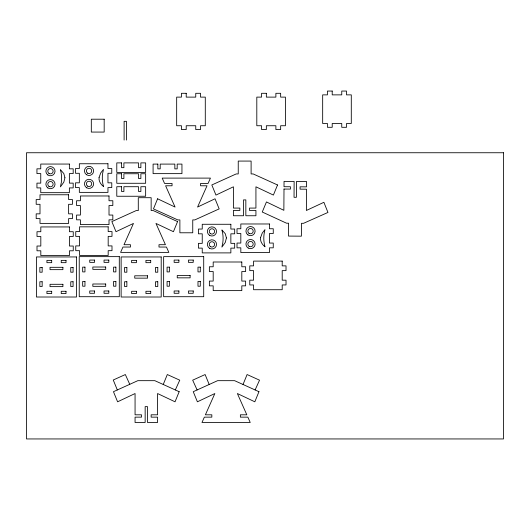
<?xml version="1.0" encoding="UTF-8"?>
<svg xmlns="http://www.w3.org/2000/svg" width="530" height="530" viewBox="0 0 530 530"><rect width="100%" height="100%" fill="white"/><g stroke="black" fill="none" stroke-linecap="round" stroke-linejoin="round"><path stroke-width="0.79" d="M163.24 384.482L167.308 374.544L179.749 380.176L175.317 389.954M243.031 384.482L247.093 374.544L259.534 380.176L255.109 389.954M197.107 389.954L192.681 380.176L205.117 374.544L209.184 384.482M129.757 384.323L125.332 374.544L113.254 380.01L117.322 389.954M126.445 140.066L126.445 121.324L124.113 121.324L124.113 140.066M284 189.051L283.861 210.324L266.457 201.937L262.257 212.02L286.538 223.203L288.605 223.216L288.519 236.082L301.385 236.168L301.471 223.302L303.538 223.315L327.957 212.444L323.89 202.308L306.38 210.47L306.512 189.197L300.073 189.15L300.086 186.818L306.526 186.858L306.565 181.525L296.475 181.459L296.376 197.306L294.037 197.292L294.137 181.439L284.047 181.379L284.014 186.712L290.46 186.752L290.44 189.091L284 189.051M99.064 177.457C98.553 181.088 100.766 184.453 103.542 186.567L103.257 185.513A30.912 30.912 0 0 1 102.595 173.741L103.489 169.388L100.746 172.919L99.064 177.457M260.548 237.685C260.031 241.309 262.251 244.674 265.026 246.794L264.742 245.741A30.912 30.912 0 0 1 264.079 233.969L264.974 229.609L262.231 233.14L260.548 237.685M64.932 177.722L63.799 182.201L60.407 186.878L61.314 182.525A30.912 30.912 0 0 0 60.698 170.753L60.407 169.693L63.799 173.522L64.932 177.722M226.416 237.944L225.283 242.429L221.891 247.106L222.799 242.753A30.912 30.912 0 0 0 222.183 230.974L221.891 229.921L225.283 233.75L226.416 237.944M157.595 198.783L153.461 208.893L177.815 219.917L179.882 219.917L179.882 232.783L192.748 232.783L192.748 219.917L194.815 219.917L219.168 208.893L215.034 198.783L197.571 207.058L207.025 185.778L200.585 185.778L200.585 183.446L208.065 183.446L210.436 178.106L162.193 178.106L164.565 183.446L172.045 183.446L172.045 185.778L165.605 185.778L175.059 207.058L157.595 198.783M177.563 221.593L173.429 231.703L155.972 223.435L165.426 244.708L158.987 244.708L158.987 247.046L166.466 247.046L168.838 252.379L120.595 252.379L122.967 247.046L130.446 247.046L130.446 244.708L124 244.708L133.461 223.435L115.997 231.703L111.863 221.593L136.217 210.569L138.284 210.569L138.284 197.703L151.149 197.703L151.149 210.569L153.216 210.569L177.563 221.593M179.173 391.697L175.039 401.806L157.576 393.538L157.576 414.811L151.136 414.811L151.136 417.143L157.576 417.143L157.576 422.483L147.486 422.483L147.486 406.629L145.154 406.629L145.154 422.483L135.064 422.483L135.064 417.143L141.503 417.143L141.503 414.811L135.064 414.811L135.064 393.538L117.6 401.806L113.466 391.697L137.82 380.673L154.82 380.673L179.173 391.697M277.528 184.97L273.394 195.08L255.93 186.805L255.93 208.078L249.491 208.078L249.491 210.417L255.93 210.417L255.93 215.75L245.84 215.75L245.84 199.903L243.508 199.903L243.508 215.75L233.419 215.75L233.419 210.417L239.858 210.417L239.858 208.078L233.419 208.078L233.419 186.805L215.955 195.08L211.821 184.97L236.175 173.939L238.242 173.939L238.242 161.074L251.107 161.074L251.107 173.939L253.174 173.939L277.528 184.97M258.958 391.697L254.824 401.806L237.367 393.538L246.821 414.811L240.375 414.811L240.375 417.143L247.861 417.143L250.226 422.483L201.983 422.483L204.355 417.143L211.834 417.143L211.834 414.811L205.395 414.811L214.849 393.538L197.392 401.806L193.258 391.697L217.605 380.673L234.605 380.673L258.958 391.697M332.211 91.054L327.441 91.054L327.441 94.87L322.671 94.87L322.671 123.49L327.441 123.49L327.441 127.306L332.211 127.306L332.211 123.49L341.751 123.49L341.751 127.306L346.521 127.306L346.521 123.49L351.291 123.49L351.291 94.87L346.521 94.87L346.521 91.054L341.751 91.054L341.751 94.87L332.211 94.87L332.211 91.054M186.209 93.3L181.439 93.3L181.439 97.116L176.669 97.116L176.669 125.736L181.439 125.736L181.439 129.552L186.209 129.552L186.209 125.736L195.749 125.736L195.749 129.552L200.519 129.552L200.519 125.736L205.289 125.736L205.289 97.116L200.519 97.116L200.519 93.3L195.749 93.3L195.749 97.116L186.209 97.116L186.209 93.3M266.345 93.3L261.575 93.3L261.575 97.116L256.805 97.116L256.805 125.736L261.575 125.736L261.575 129.552L266.345 129.552L266.345 125.736L275.885 125.736L275.885 129.552L280.655 129.552L280.655 125.736L285.425 125.736L285.425 97.116L280.655 97.116L280.655 93.3L275.885 93.3L275.885 97.116L266.345 97.116L266.345 93.3M104.178 119.204L91.312 119.204L91.312 132.069L104.178 132.069L104.178 119.204M503.5 152.746L26.5 152.746L26.5 438.946L503.5 438.946L503.5 152.746M121.555 162.889L116.785 162.889L116.785 172.429L145.644 172.429L145.644 162.889L140.874 162.889L140.874 167.659L138.542 167.659L138.542 162.889L123.894 162.889L123.894 167.659L121.555 167.659L121.555 162.889M107.961 163.75L79.341 163.75L79.341 168.52L75.525 168.52L75.525 173.29L79.341 173.29L79.341 182.83L75.525 182.83L75.525 187.6L79.341 187.6L79.341 192.37L107.961 192.37L107.961 187.6L111.777 187.6L111.777 182.83L107.961 182.83L107.961 173.29L111.777 173.29L111.777 168.52L107.961 168.52L107.961 163.75M69.377 164.055L40.757 164.055L40.757 168.825L36.941 168.825L36.941 173.595L40.757 173.595L40.757 183.135L36.941 183.135L36.941 187.905L40.757 187.905L40.757 192.675L69.377 192.675L69.377 187.905L73.193 187.905L73.193 183.135L69.377 183.135L69.377 173.595L73.193 173.595L73.193 168.825L69.377 168.825L69.377 164.055M157.861 164.095L153.09 164.095L153.09 173.635L181.949 173.635L181.949 164.095L177.179 164.095L177.179 168.865L174.84 168.865L174.84 164.095L160.199 164.095L160.199 168.865L157.861 168.865L157.861 164.095M121.555 173.741L116.785 173.741L116.785 183.281L145.644 183.281L145.644 173.741L140.874 173.741L140.874 178.511L138.542 178.511L138.542 173.741L123.894 173.741L123.894 178.511L121.555 178.511L121.555 173.741M121.555 186.712L116.785 186.712L116.785 196.252L145.644 196.252L145.644 186.712L140.874 186.712L140.874 191.482L138.542 191.482L138.542 186.712L123.894 186.712L123.894 191.482L121.555 191.482L121.555 186.712M68.622 194.768L40.002 194.768L40.002 199.538L36.186 199.538L36.186 204.308L40.002 204.308L40.002 213.848L36.186 213.848L36.186 218.618L40.002 218.618L40.002 223.388L68.622 223.388L68.622 218.618L72.438 218.618L72.438 213.848L68.622 213.848L68.622 204.308L72.438 204.308L72.438 199.538L68.622 199.538L68.622 194.768M109.014 195.974L80.394 195.974L80.394 200.744L76.578 200.744L76.578 205.514L80.394 205.514L80.394 215.054L76.578 215.054L76.578 219.824L80.394 219.824L80.394 224.594L109.014 224.594L109.014 219.824L112.83 219.824L112.83 215.054L109.014 215.054L109.014 205.514L112.83 205.514L112.83 200.744L109.014 200.744L109.014 195.974M269.445 223.978L240.825 223.978L240.825 228.748L237.009 228.748L237.009 233.518L240.825 233.518L240.825 243.058L237.009 243.058L237.009 247.828L240.825 247.828L240.825 252.598L269.445 252.598L269.445 247.828L273.261 247.828L273.261 243.058L269.445 243.058L269.445 233.518L273.261 233.518L273.261 228.748L269.445 228.748L269.445 223.978M230.861 224.276L202.241 224.276L202.241 229.046L198.425 229.046L198.425 233.816L202.241 233.816L202.241 243.356L198.425 243.356L198.425 248.126L202.241 248.126L202.241 252.896L230.861 252.896L230.861 248.126L234.677 248.126L234.677 243.356L230.861 243.356L230.861 233.816L234.677 233.816L234.677 229.046L230.861 229.046L230.861 224.276M108.18 226.827L79.56 226.827L79.56 231.597L75.744 231.597L75.744 236.367L79.56 236.367L79.56 245.907L75.744 245.907L75.744 250.677L79.56 250.677L79.56 255.447L108.18 255.447L108.18 250.677L111.996 250.677L111.996 245.907L108.18 245.907L108.18 236.367L111.996 236.367L111.996 231.597L108.18 231.597L108.18 226.827M69.437 226.946L40.817 226.946L40.817 231.716L37.001 231.716L37.001 236.486L40.817 236.486L40.817 246.026L37.001 246.026L37.001 250.796L40.817 250.796L40.817 255.566L69.437 255.566L69.437 250.796L73.253 250.796L73.253 246.026L69.437 246.026L69.437 236.486L73.253 236.486L73.253 231.716L69.437 231.716L69.437 226.946M119.303 256.639L79.235 256.639L79.235 296.707L119.303 296.707L119.303 256.639M203.712 256.639L163.644 256.639L163.644 296.707L203.712 296.707L203.712 256.639M76.499 256.944L36.431 256.944L36.431 297.012L76.499 297.012L76.499 256.944M161.206 256.944L121.138 256.944L121.138 297.012L161.206 297.012L161.206 256.944M94.499 260.078L89.729 260.078L89.729 262.363L94.499 262.363L94.499 260.078M108.809 260.078L104.039 260.078L104.039 262.363L108.809 262.363L108.809 260.078M178.908 260.078L174.138 260.078L174.138 262.363L178.908 262.363L178.908 260.078M193.218 260.078L188.448 260.078L188.448 262.363L193.218 262.363L193.218 260.078M51.695 260.376L46.925 260.376L46.925 262.668L51.695 262.668L51.695 260.376M66.005 260.376L61.235 260.376L61.235 262.668L66.005 262.668L66.005 260.376M136.402 260.376L131.632 260.376L131.632 262.668L136.402 262.668L136.402 260.376M150.712 260.376L145.942 260.376L145.942 262.668L150.712 262.668L150.712 260.376M282.205 261.098L253.585 261.098L253.585 265.868L249.769 265.868L249.769 270.638L253.585 270.638L253.585 280.178L249.769 280.178L249.769 284.948L253.585 284.948L253.585 289.718L282.205 289.718L282.205 284.948L286.021 284.948L286.021 280.178L282.205 280.178L282.205 270.638L286.021 270.638L286.021 265.868L282.205 265.868L282.205 261.098M241.812 261.999L213.192 261.999L213.192 266.769L209.376 266.769L209.376 271.539L213.192 271.539L213.192 281.079L209.376 281.079L209.376 285.849L213.192 285.849L213.192 290.619L241.812 290.619L241.812 285.849L245.628 285.849L245.628 281.079L241.812 281.079L241.812 271.539L245.628 271.539L245.628 266.769L241.812 266.769L241.812 261.999M105.702 267.014L92.836 267.014L92.836 269.353L105.702 269.353L105.702 267.014M84.959 267.133L82.673 267.133L82.673 271.903L84.959 271.903L84.959 267.133M115.871 267.133L113.579 267.133L113.579 271.903L115.871 271.903L115.871 267.133M169.368 267.133L167.076 267.133L167.076 271.903L169.368 271.903L169.368 267.133M200.28 267.133L197.988 267.133L197.988 271.903L200.28 271.903L200.28 267.133M62.898 267.312L50.032 267.312L50.032 269.651L62.898 269.651L62.898 267.312M42.155 267.438L39.863 267.438L39.863 272.208L42.155 272.208L42.155 267.438M73.067 267.438L70.775 267.438L70.775 272.208L73.067 272.208L73.067 267.438M126.862 267.438L124.576 267.438L124.576 272.208L126.862 272.208L126.862 267.438M157.774 267.438L155.482 267.438L155.482 272.208L157.774 272.208L157.774 267.438M190.111 275.507L177.245 275.507L177.245 277.846L190.111 277.846L190.111 275.507M147.605 275.805L134.739 275.805L134.739 278.144L147.605 278.144L147.605 275.805M84.959 281.443L82.673 281.443L82.673 286.213L84.959 286.213L84.959 281.443M115.871 281.443L113.579 281.443L113.579 286.213L115.871 286.213L115.871 281.443M169.368 281.443L167.076 281.443L167.076 286.213L169.368 286.213L169.368 281.443M200.28 281.443L197.988 281.443L197.988 286.213L200.28 286.213L200.28 281.443M42.155 281.748L39.863 281.748L39.863 286.518L42.155 286.518L42.155 281.748M73.067 281.748L70.775 281.748L70.775 286.518L73.067 286.518L73.067 281.748M126.862 281.748L124.576 281.748L124.576 286.518L126.862 286.518L126.862 281.748M157.774 281.748L155.482 281.748L155.482 286.518L157.774 286.518L157.774 281.748M105.702 284L92.836 284L92.836 286.339L105.702 286.339L105.702 284M62.898 284.299L50.032 284.299L50.032 286.637L62.898 286.637L62.898 284.299M94.499 290.983L89.729 290.983L89.729 293.276L94.499 293.276L94.499 290.983M108.809 290.983L104.039 290.983L104.039 293.276L108.809 293.276L108.809 290.983M178.908 290.983L174.138 290.983L174.138 293.276L178.908 293.276L178.908 290.983M193.218 290.983L188.448 290.983L188.448 293.276L193.218 293.276L193.218 290.983M51.695 291.288L46.925 291.288L46.925 293.574L51.695 293.574L51.695 291.288M66.005 291.288L61.235 291.288L61.235 293.574L66.005 293.574L66.005 291.288M136.402 291.288L131.632 291.288L131.632 293.574L136.402 293.574L136.402 291.288M150.712 291.288L145.942 291.288L145.942 293.574L150.712 293.574L150.712 291.288M47.892 174.993A4.578 4.578 0 0 0 55.027 171.528A4.578 4.578 0 0 0 48.462 167.082A4.578 4.578 0 0 0 47.892 174.993M48.965 186.374A2.67 2.67 0 0 0 53.126 184.354A2.67 2.67 0 0 0 49.297 181.763A2.67 2.67 0 0 0 48.965 186.374M48.965 173.416A2.67 2.67 0 0 0 53.126 171.395A2.67 2.67 0 0 0 49.297 168.798A2.67 2.67 0 0 0 48.965 173.416M87.715 186.176A2.67 2.67 0 0 0 91.716 183.864A2.67 2.67 0 0 0 87.715 181.552A2.67 2.67 0 0 0 87.715 186.176M86.761 187.832A4.578 4.578 0 0 0 93.624 183.864A4.578 4.578 0 0 0 86.761 179.895A4.578 4.578 0 0 0 86.761 187.832M87.715 173.217A2.67 2.67 0 0 0 91.716 170.898A2.67 2.67 0 0 0 87.715 168.586A2.67 2.67 0 0 0 87.715 173.217M86.483 174.695A4.578 4.578 0 0 0 93.618 171.23A4.578 4.578 0 0 0 87.046 166.784A4.578 4.578 0 0 0 86.483 174.695M209.376 235.221A4.578 4.578 0 0 0 216.512 231.756A4.578 4.578 0 0 0 209.946 227.31A4.578 4.578 0 0 0 209.376 235.221M209.655 248.358A4.578 4.578 0 0 0 216.525 244.39A4.578 4.578 0 0 0 209.655 240.421A4.578 4.578 0 0 0 209.655 248.358M210.609 246.702A2.67 2.67 0 0 0 214.617 244.39A2.67 2.67 0 0 0 210.609 242.077A2.67 2.67 0 0 0 210.609 246.702M210.45 233.637A2.67 2.67 0 0 0 214.61 231.617A2.67 2.67 0 0 0 210.774 229.026A2.67 2.67 0 0 0 210.45 233.637M249.193 246.404A2.67 2.67 0 0 0 253.201 244.091A2.67 2.67 0 0 0 249.193 241.773A2.67 2.67 0 0 0 249.193 246.404M248.239 248.053A4.578 4.578 0 0 0 255.109 244.091A4.578 4.578 0 0 0 248.239 240.123A4.578 4.578 0 0 0 248.239 248.053M249.034 233.339A2.67 2.67 0 0 0 253.194 231.319A2.67 2.67 0 0 0 249.365 228.721A2.67 2.67 0 0 0 249.034 233.339M247.96 234.916A4.578 4.578 0 0 0 255.096 231.451A4.578 4.578 0 0 0 248.53 227.006A4.578 4.578 0 0 0 247.96 234.916M47.892 187.958A4.578 4.578 0 0 0 55.027 184.493A4.578 4.578 0 0 0 48.462 180.048A4.578 4.578 0 0 0 47.892 187.958"/></g></svg>
